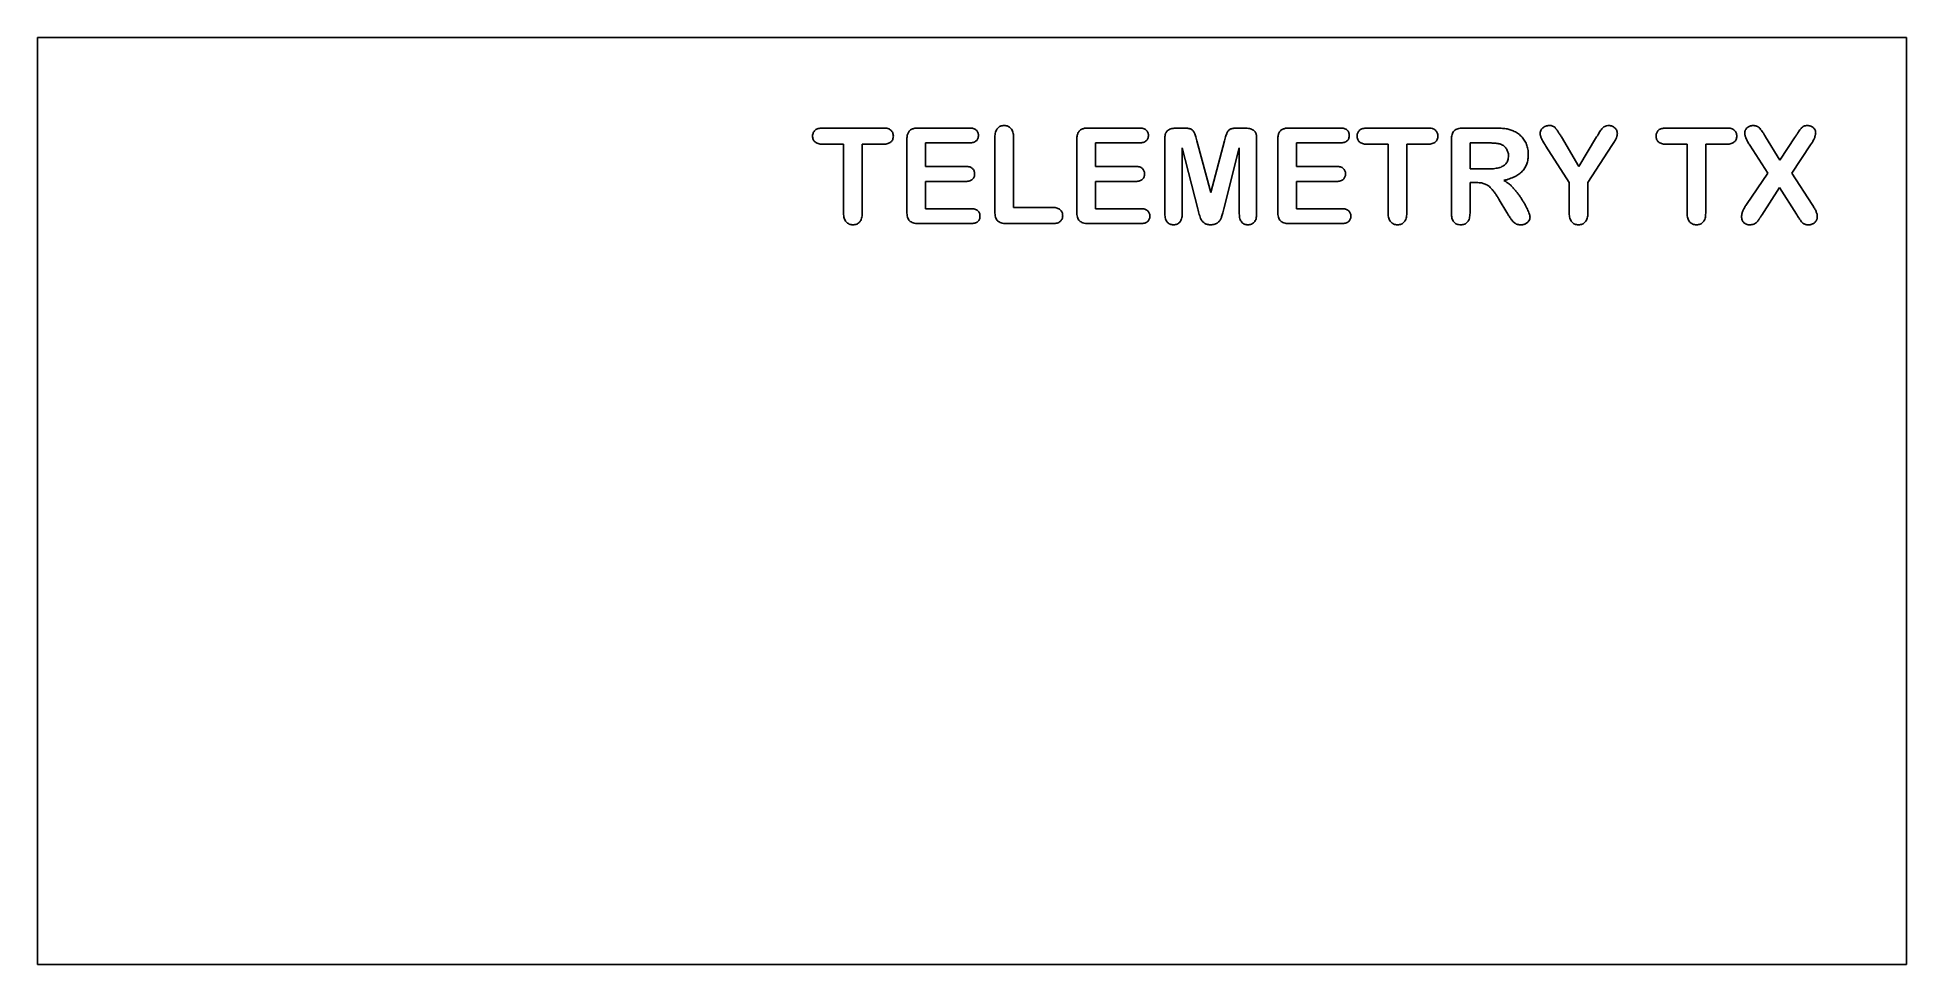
# Model space of a CAD drawing. Header units: millimetres. Extents: x -75 to 75, y -37 to 37.
import ezdxf

# ---------------------------------------------------------------- set-up
doc = ezdxf.new("R2010")
doc.units = ezdxf.units.MM

msp = doc.modelspace()

# ---------------------------------------------------------------- linework, layer by layer
at = {"color": 7, "linetype": 'Continuous', "lineweight": 25}
for p, q in [((-75.35, 37.35), (-75.35, -37.35)), ((75.35, 37.35), (-75.35, 37.35)), ((75.35, -37.35), (75.35, 37.35)), ((-12.06, 30.05), (-7.14, 30.05)), ((-10.35, 28.75), (-12.06, 28.75)), ((-10.35, 23.19), (-10.35, 28.75)), ((-8.85, 28.75), (-8.85, 23.19)), ((-7.14, 28.75), (-8.85, 28.75)), ((-5.25, 23.31), (-5.25, 29.09)), ((-4.33, 30.05), (-0.22, 30.05)), ((-3.75, 28.85), (-3.75, 26.95)), ((-0.22, 28.85), (-3.75, 28.85)), ((1.85, 23.31), (1.85, 29.3)), ((3.35, 29.3), (3.35, 23.65)), ((8.45, 23.31), (8.45, 29.09)), ((9.37, 30.05), (13.48, 30.05)), ((9.95, 28.85), (9.95, 26.95)), ((13.48, 28.85), (9.95, 28.85)), ((15.55, 23.13), (15.55, 29.2)), ((16.51, 30.05), (16.99, 30.05)), ((18.12, 29.03), (19.25, 24.85)), ((19.25, 24.85), (20.36, 29.03)), ((21.5, 30.05), (21.98, 30.05)), ((22.95, 29.2), (22.95, 23.13)), ((24.65, 23.31), (24.65, 29.09)), ((25.57, 30.05), (29.68, 30.05)), ((26.15, 28.85), (26.15, 26.95)), ((29.68, 28.85), (26.15, 28.85)), ((31.84, 30.05), (36.76, 30.05)), ((33.55, 28.75), (31.84, 28.75)), ((33.55, 23.19), (33.55, 28.75)), ((35.05, 28.75), (35.05, 23.19)), ((36.76, 28.75), (35.05, 28.75)), ((38.65, 23.2), (38.65, 29.1)), ((39.59, 30.05), (42.08, 30.05)), ((40.15, 28.85), (40.15, 26.75)), ((41.58, 28.85), (40.15, 28.85)), ((47.52, 29.33), (48.93, 26.95)), ((48.93, 26.95), (50.36, 29.33)), ((55.94, 30.05), (60.86, 30.05)), ((57.65, 28.75), (55.94, 28.75)), ((57.65, 23.19), (57.65, 28.75)), ((59.15, 28.75), (59.15, 23.19)), ((60.86, 28.75), (59.15, 28.75)), ((64.16, 26.41), (62.71, 28.66)), ((63.98, 29.34), (65.14, 27.45)), ((65.14, 27.45), (66.37, 29.34)), ((67.61, 28.69), (66.1, 26.41)), ((16.95, 28.45), (16.95, 23.13)), ((18.2, 23.54), (16.95, 28.45)), ((21.55, 28.45), (20.3, 23.54)), ((21.55, 23.13), (21.55, 28.45)), ((48.15, 25.66), (46.26, 28.59)), ((51.59, 28.63), (49.65, 25.66)), ((-3.75, 26.95), (-0.5, 26.95)), ((-3.75, 25.75), (-3.75, 23.55)), ((-0.5, 25.75), (-3.75, 25.75)), ((9.95, 26.95), (13.2, 26.95)), ((9.95, 25.75), (9.95, 23.55)), ((13.2, 25.75), (9.95, 25.75)), ((26.15, 26.95), (29.4, 26.95)), ((26.15, 25.75), (26.15, 23.55)), ((29.4, 25.75), (26.15, 25.75)), ((40.15, 26.75), (41.53, 26.75)), ((40.15, 25.65), (40.15, 23.19)), ((40.69, 25.65), (40.15, 25.65)), ((48.15, 23.2), (48.15, 25.66)), ((49.65, 25.66), (49.65, 23.2)), ((62.43, 23.88), (64.16, 26.41)), ((66.1, 26.41), (67.73, 23.88)), ((43.13, 23.24), (42.5, 24.27)), ((65.11, 25.25), (63.67, 23.04)), ((66.47, 23.11), (65.11, 25.25)), ((-3.75, 23.55), (-0.1, 23.55)), ((3.35, 23.65), (6.52, 23.65)), ((9.95, 23.55), (13.6, 23.55)), ((26.15, 23.55), (29.8, 23.55)), ((-0.1, 22.35), (-4.33, 22.35)), ((6.52, 22.35), (2.77, 22.35)), ((13.6, 22.35), (9.37, 22.35)), ((29.8, 22.35), (25.57, 22.35)), ((-75.35, -37.35), (75.35, -37.35))]:
    msp.add_line(p, q, dxfattribs=at)
for points, knots in [([(1.85, 29.3), (1.85, 29.37), (1.86, 29.51), (1.89, 29.71), (1.96, 29.88), (2.05, 30.01), (2.16, 30.12), (2.29, 30.2), (2.44, 30.24), (2.54, 30.25), (2.59, 30.25)], [0, 0, 0, 0, 0.164028, 0.308898, 0.436927, 0.555089, 0.666891, 0.774722, 0.883763, 1, 1, 1, 1]), ([(2.59, 30.25), (2.65, 30.25), (2.75, 30.24), (2.9, 30.2), (3.03, 30.12), (3.15, 30.02), (3.24, 29.88), (3.31, 29.71), (3.34, 29.51), (3.35, 29.37), (3.35, 29.3)], [0, 0, 0, 0, 0.117206, 0.227639, 0.335766, 0.446489, 0.563783, 0.691981, 0.835377, 1, 1, 1, 1]), ([(45.81, 29.59), (45.81, 29.63), (45.81, 29.72), (45.86, 29.84), (45.92, 29.96), (46.01, 30.06), (46.12, 30.14), (46.25, 30.21), (46.39, 30.24), (46.48, 30.25), (46.53, 30.25)], [0, 0, 0, 0, 0.119791, 0.236093, 0.355841, 0.480991, 0.610013, 0.736581, 0.864471, 1, 1, 1, 1]), ([(46.53, 30.25), (46.58, 30.25), (46.68, 30.25), (46.81, 30.21), (46.93, 30.15), (47.01, 30.08), (47.06, 30.01), (47.11, 29.95), (47.17, 29.87), (47.23, 29.79), (47.29, 29.69), (47.36, 29.58), (47.44, 29.46), (47.49, 29.37), (47.52, 29.33)], [0, 0, 0, 0, 0.105458, 0.200594, 0.289285, 0.37545, 0.422866, 0.479849, 0.544934, 0.618805, 0.700243, 0.791416, 0.890828, 1, 1, 1, 1]), ([(50.36, 29.33), (50.4, 29.4), (50.47, 29.52), (50.57, 29.69), (50.67, 29.84), (50.77, 29.98), (50.88, 30.1), (51.01, 30.19), (51.17, 30.24), (51.28, 30.25), (51.34, 30.25)], [0, 0, 0, 0, 0.166787, 0.303009, 0.424767, 0.544904, 0.660036, 0.766221, 0.876191, 1, 1, 1, 1]), ([(51.34, 30.25), (51.39, 30.25), (51.48, 30.24), (51.61, 30.21), (51.73, 30.14), (51.83, 30.06), (51.92, 29.96), (51.98, 29.85), (52.02, 29.73), (52.03, 29.65), (52.03, 29.61)], [0, 0, 0, 0, 0.136825, 0.264383, 0.390998, 0.519886, 0.64726, 0.765973, 0.881069, 1, 1, 1, 1]), ([(62.3, 29.67), (62.3, 29.71), (62.3, 29.78), (62.34, 29.89), (62.41, 29.99), (62.49, 30.08), (62.6, 30.15), (62.71, 30.21), (62.84, 30.24), (62.93, 30.25), (62.97, 30.25)], [0, 0, 0, 0, 0.110464, 0.222146, 0.338628, 0.465741, 0.598688, 0.728128, 0.861199, 1, 1, 1, 1]), ([(62.97, 30.25), (63.03, 30.25), (63.12, 30.24), (63.26, 30.21), (63.38, 30.15), (63.49, 30.05), (63.59, 29.93), (63.71, 29.77), (63.84, 29.57), (63.93, 29.42), (63.98, 29.34)], [0, 0, 0, 0, 0.107079, 0.205079, 0.297139, 0.388331, 0.495703, 0.632937, 0.800873, 1, 1, 1, 1]), ([(66.37, 29.34), (66.42, 29.41), (66.51, 29.55), (66.63, 29.74), (66.73, 29.9), (66.83, 30.02), (66.94, 30.13), (67.06, 30.2), (67.2, 30.24), (67.3, 30.25), (67.35, 30.25)], [0, 0, 0, 0, 0.187078, 0.343105, 0.477243, 0.591579, 0.694403, 0.790854, 0.890838, 1, 1, 1, 1]), ([(67.35, 30.25), (67.4, 30.25), (67.49, 30.24), (67.62, 30.21), (67.73, 30.15), (67.83, 30.07), (67.92, 29.98), (67.98, 29.88), (68.01, 29.77), (68.02, 29.69), (68.02, 29.65)], [0, 0, 0, 0, 0.141513, 0.272688, 0.39888, 0.526196, 0.650524, 0.766411, 0.881917, 1, 1, 1, 1]), ([(-12.85, 29.4), (-12.85, 29.45), (-12.84, 29.54), (-12.8, 29.67), (-12.74, 29.78), (-12.65, 29.88), (-12.53, 29.96), (-12.39, 30.01), (-12.23, 30.04), (-12.12, 30.05), (-12.06, 30.05)], [0, 0, 0, 0, 0.124241, 0.239574, 0.349211, 0.461531, 0.578702, 0.704865, 0.843654, 1, 1, 1, 1]), ([(-12.06, 28.75), (-12.12, 28.75), (-12.24, 28.75), (-12.4, 28.79), (-12.54, 28.84), (-12.66, 28.92), (-12.74, 29.02), (-12.81, 29.13), (-12.84, 29.26), (-12.85, 29.35), (-12.85, 29.4)], [0, 0, 0, 0, 0.1622719, 0.3044553, 0.4310507, 0.5482807, 0.6601655, 0.7683402, 0.8807127, 1, 1, 1, 1]), ([(-7.14, 30.05), (-7.08, 30.05), (-6.96, 30.05), (-6.79, 30.01), (-6.65, 29.96), (-6.54, 29.87), (-6.45, 29.78), (-6.39, 29.66), (-6.35, 29.53), (-6.34, 29.44), (-6.34, 29.4)], [0, 0, 0, 0, 0.163062, 0.306214, 0.433086, 0.549735, 0.661218, 0.769311, 0.880761, 1, 1, 1, 1]), ([(-6.34, 29.4), (-6.34, 29.35), (-6.35, 29.26), (-6.39, 29.13), (-6.45, 29.02), (-6.54, 28.92), (-6.65, 28.84), (-6.8, 28.79), (-6.96, 28.75), (-7.08, 28.75), (-7.14, 28.75)], [0, 0, 0, 0, 0.118465, 0.23044, 0.338527, 0.450534, 0.568055, 0.695021, 0.838847, 1, 1, 1, 1]), ([(-5.25, 29.09), (-5.25, 29.15), (-5.25, 29.25), (-5.23, 29.39), (-5.2, 29.53), (-5.16, 29.64), (-5.1, 29.74), (-5.03, 29.83), (-4.95, 29.9), (-4.85, 29.96), (-4.74, 30), (-4.62, 30.03), (-4.48, 30.05), (-4.38, 30.05), (-4.33, 30.05)], [0, 0, 0, 0, 0.104758, 0.198924, 0.285459, 0.364561, 0.438696, 0.509487, 0.580148, 0.652133, 0.728383, 0.811204, 0.901335, 1, 1, 1, 1]), ([(-0.22, 30.05), (-0.16, 30.05), (-0.05, 30.04), (0.1, 30.02), (0.23, 29.96), (0.34, 29.89), (0.42, 29.8), (0.48, 29.7), (0.51, 29.58), (0.52, 29.5), (0.52, 29.45)], [0, 0, 0, 0, 0.163044, 0.306655, 0.434289, 0.551174, 0.662301, 0.769708, 0.881875, 1, 1, 1, 1]), ([(0.52, 29.45), (0.52, 29.41), (0.51, 29.33), (0.48, 29.21), (0.42, 29.1), (0.34, 29.01), (0.23, 28.94), (0.1, 28.88), (-0.05, 28.86), (-0.16, 28.85), (-0.22, 28.85)], [0, 0, 0, 0, 0.120267, 0.233121, 0.34237, 0.452806, 0.568964, 0.695252, 0.83797, 1, 1, 1, 1]), ([(8.45, 29.09), (8.45, 29.15), (8.45, 29.25), (8.47, 29.39), (8.5, 29.53), (8.54, 29.64), (8.6, 29.74), (8.67, 29.83), (8.75, 29.9), (8.85, 29.96), (8.96, 30), (9.08, 30.03), (9.22, 30.05), (9.32, 30.05), (9.37, 30.05)], [0, 0, 0, 0, 0.104758, 0.198924, 0.285459, 0.364561, 0.438696, 0.509487, 0.580148, 0.652133, 0.728383, 0.811204, 0.901335, 1, 1, 1, 1]), ([(13.48, 30.05), (13.54, 30.05), (13.65, 30.04), (13.8, 30.02), (13.93, 29.96), (14.04, 29.89), (14.12, 29.8), (14.18, 29.7), (14.21, 29.58), (14.22, 29.5), (14.22, 29.45)], [0, 0, 0, 0, 0.163044, 0.306655, 0.434289, 0.551174, 0.662301, 0.769708, 0.881875, 1, 1, 1, 1]), ([(14.22, 29.45), (14.22, 29.41), (14.21, 29.33), (14.18, 29.21), (14.12, 29.1), (14.04, 29.01), (13.93, 28.94), (13.8, 28.88), (13.65, 28.86), (13.54, 28.85), (13.48, 28.85)], [0, 0, 0, 0, 0.120267, 0.233121, 0.34237, 0.452806, 0.568964, 0.695252, 0.83797, 1, 1, 1, 1]), ([(15.55, 29.2), (15.55, 29.24), (15.55, 29.31), (15.56, 29.43), (15.58, 29.53), (15.61, 29.62), (15.65, 29.7), (15.69, 29.77), (15.75, 29.83), (15.83, 29.89), (15.95, 29.96), (16.12, 30.01), (16.31, 30.04), (16.44, 30.05), (16.51, 30.05)], [0, 0, 0, 0, 0.080805, 0.155619, 0.224102, 0.288102, 0.345815, 0.401392, 0.454862, 0.507104, 0.615483, 0.731545, 0.859292, 1, 1, 1, 1]), ([(16.99, 30.05), (17.06, 30.05), (17.18, 30.05), (17.36, 30.04), (17.5, 30.01), (17.62, 29.98), (17.71, 29.93), (17.79, 29.87), (17.86, 29.78), (17.91, 29.69), (17.96, 29.56), (18.01, 29.41), (18.07, 29.23), (18.1, 29.1), (18.12, 29.03)], [0, 0, 0, 0, 0.1156697, 0.2146056, 0.2965486, 0.3640367, 0.4225725, 0.4806742, 0.5392099, 0.6010305, 0.6737789, 0.7647779, 0.8736554, 1, 1, 1, 1]), ([(20.36, 29.03), (20.38, 29.1), (20.42, 29.23), (20.47, 29.41), (20.53, 29.56), (20.57, 29.69), (20.63, 29.78), (20.7, 29.87), (20.78, 29.93), (20.87, 29.98), (20.99, 30.01), (21.13, 30.04), (21.31, 30.05), (21.43, 30.05), (21.5, 30.05)], [0, 0, 0, 0, 0.125957, 0.2345, 0.325219, 0.397744, 0.45982, 0.518176, 0.576099, 0.634455, 0.702591, 0.785163, 0.884686, 1, 1, 1, 1]), ([(21.98, 30.05), (22.05, 30.05), (22.19, 30.04), (22.38, 30.01), (22.54, 29.96), (22.67, 29.89), (22.75, 29.83), (22.81, 29.77), (22.85, 29.7), (22.89, 29.62), (22.91, 29.53), (22.94, 29.43), (22.95, 29.31), (22.95, 29.24), (22.95, 29.2)], [0, 0, 0, 0, 0.141313, 0.269691, 0.385391, 0.493433, 0.545512, 0.599517, 0.654921, 0.712898, 0.776382, 0.844866, 0.919447, 1, 1, 1, 1]), ([(24.65, 29.09), (24.65, 29.15), (24.65, 29.25), (24.67, 29.39), (24.7, 29.53), (24.74, 29.64), (24.8, 29.74), (24.87, 29.83), (24.95, 29.9), (25.05, 29.96), (25.16, 30), (25.28, 30.03), (25.42, 30.05), (25.52, 30.05), (25.57, 30.05)], [0, 0, 0, 0, 0.1047581, 0.198924, 0.285459, 0.3645611, 0.4386955, 0.5094874, 0.5801479, 0.6521334, 0.7283833, 0.8112042, 0.9013348, 1, 1, 1, 1]), ([(29.68, 30.05), (29.74, 30.05), (29.85, 30.04), (30, 30.02), (30.13, 29.96), (30.24, 29.89), (30.32, 29.8), (30.38, 29.7), (30.41, 29.58), (30.42, 29.5), (30.42, 29.45)], [0, 0, 0, 0, 0.1630441, 0.3066552, 0.4342887, 0.551174, 0.6623007, 0.7697085, 0.8818751, 1, 1, 1, 1]), ([(30.42, 29.45), (30.42, 29.41), (30.41, 29.33), (30.38, 29.21), (30.32, 29.1), (30.24, 29.01), (30.13, 28.94), (30, 28.88), (29.85, 28.86), (29.74, 28.85), (29.68, 28.85)], [0, 0, 0, 0, 0.120267, 0.233121, 0.34237, 0.452806, 0.568964, 0.695252, 0.83797, 1, 1, 1, 1]), ([(31.05, 29.4), (31.05, 29.45), (31.06, 29.54), (31.1, 29.67), (31.16, 29.78), (31.25, 29.88), (31.37, 29.96), (31.51, 30.01), (31.67, 30.04), (31.78, 30.05), (31.84, 30.05)], [0, 0, 0, 0, 0.124241, 0.239574, 0.349211, 0.461531, 0.578702, 0.704865, 0.843654, 1, 1, 1, 1]), ([(31.84, 28.75), (31.78, 28.75), (31.66, 28.75), (31.5, 28.79), (31.36, 28.84), (31.24, 28.92), (31.16, 29.02), (31.09, 29.13), (31.06, 29.26), (31.05, 29.35), (31.05, 29.4)], [0, 0, 0, 0, 0.162272, 0.304455, 0.431051, 0.548281, 0.660166, 0.76834, 0.880713, 1, 1, 1, 1]), ([(36.76, 30.05), (36.82, 30.05), (36.94, 30.05), (37.11, 30.01), (37.25, 29.96), (37.36, 29.87), (37.45, 29.78), (37.51, 29.66), (37.55, 29.53), (37.56, 29.44), (37.56, 29.4)], [0, 0, 0, 0, 0.163062, 0.306214, 0.433086, 0.549735, 0.661218, 0.769311, 0.880761, 1, 1, 1, 1]), ([(37.56, 29.4), (37.56, 29.35), (37.55, 29.26), (37.51, 29.13), (37.45, 29.02), (37.36, 28.92), (37.25, 28.84), (37.1, 28.79), (36.94, 28.75), (36.82, 28.75), (36.76, 28.75)], [0, 0, 0, 0, 0.118465, 0.23044, 0.338527, 0.450534, 0.568055, 0.695021, 0.838847, 1, 1, 1, 1]), ([(38.65, 29.1), (38.65, 29.18), (38.66, 29.32), (38.7, 29.52), (38.77, 29.69), (38.87, 29.83), (39, 29.93), (39.17, 30), (39.37, 30.04), (39.51, 30.05), (39.59, 30.05)], [0, 0, 0, 0, 0.150567, 0.28252, 0.397354, 0.501854, 0.606159, 0.72046, 0.850439, 1, 1, 1, 1]), ([(42.64, 28.74), (42.62, 28.75), (42.56, 28.77), (42.47, 28.79), (42.36, 28.81), (42.23, 28.82), (42.09, 28.84), (41.93, 28.84), (41.76, 28.85), (41.64, 28.85), (41.58, 28.85)], [0, 0, 0, 0, 0.075159, 0.163378, 0.266297, 0.383318, 0.514253, 0.660795, 0.8232, 1, 1, 1, 1]), ([(42.08, 30.05), (42.17, 30.05), (42.33, 30.05), (42.56, 30.04), (42.77, 30.02), (42.96, 30), (43.14, 29.98), (43.31, 29.94), (43.48, 29.89), (43.58, 29.84), (43.63, 29.82)], [0, 0, 0, 0, 0.157891, 0.303939, 0.439345, 0.562157, 0.677737, 0.788039, 0.895434, 1, 1, 1, 1]), ([(43.25, 27.81), (43.25, 27.86), (43.25, 27.97), (43.21, 28.11), (43.16, 28.25), (43.09, 28.37), (43, 28.49), (42.9, 28.59), (42.78, 28.67), (42.69, 28.71), (42.64, 28.74)], [0, 0, 0, 0, 0.13182, 0.25825, 0.380206, 0.503359, 0.625641, 0.747872, 0.871018, 1, 1, 1, 1]), ([(43.63, 29.82), (43.69, 29.79), (43.81, 29.74), (43.98, 29.64), (44.13, 29.52), (44.28, 29.39), (44.41, 29.24), (44.53, 29.08), (44.63, 28.91), (44.71, 28.73), (44.77, 28.54), (44.82, 28.34), (44.84, 28.14), (44.85, 28), (44.85, 27.93)], [0, 0, 0, 0, 0.082592, 0.164226, 0.246594, 0.329087, 0.412065, 0.49419, 0.576621, 0.659854, 0.744124, 0.828291, 0.913484, 1, 1, 1, 1]), ([(46.26, 28.59), (46.22, 28.65), (46.15, 28.77), (46.05, 28.93), (45.98, 29.07), (45.91, 29.2), (45.87, 29.31), (45.83, 29.41), (45.81, 29.5), (45.81, 29.56), (45.81, 29.59)], [0, 0, 0, 0, 0.197338, 0.368654, 0.515765, 0.638285, 0.74344, 0.837644, 0.922524, 1, 1, 1, 1]), ([(52.03, 29.61), (52.03, 29.58), (52.02, 29.51), (52, 29.4), (51.97, 29.3), (51.93, 29.19), (51.87, 29.08), (51.79, 28.95), (51.69, 28.79), (51.62, 28.69), (51.59, 28.63)], [0, 0, 0, 0, 0.094624, 0.189215, 0.287907, 0.390505, 0.507012, 0.647417, 0.81186, 1, 1, 1, 1]), ([(55.15, 29.4), (55.15, 29.45), (55.16, 29.54), (55.2, 29.67), (55.26, 29.78), (55.35, 29.88), (55.47, 29.96), (55.61, 30.01), (55.77, 30.04), (55.88, 30.05), (55.94, 30.05)], [0, 0, 0, 0, 0.124241, 0.239574, 0.349211, 0.461531, 0.578702, 0.704865, 0.843654, 1, 1, 1, 1]), ([(55.94, 28.75), (55.88, 28.75), (55.76, 28.75), (55.6, 28.79), (55.46, 28.84), (55.34, 28.92), (55.26, 29.02), (55.19, 29.13), (55.16, 29.26), (55.15, 29.35), (55.15, 29.4)], [0, 0, 0, 0, 0.162272, 0.304455, 0.431051, 0.548281, 0.660166, 0.76834, 0.880713, 1, 1, 1, 1]), ([(60.86, 30.05), (60.92, 30.05), (61.04, 30.05), (61.21, 30.01), (61.35, 29.96), (61.46, 29.87), (61.55, 29.78), (61.61, 29.66), (61.65, 29.53), (61.66, 29.44), (61.66, 29.4)], [0, 0, 0, 0, 0.163062, 0.306214, 0.433086, 0.549735, 0.661218, 0.769311, 0.880761, 1, 1, 1, 1]), ([(61.66, 29.4), (61.66, 29.35), (61.65, 29.26), (61.61, 29.13), (61.55, 29.02), (61.46, 28.92), (61.35, 28.84), (61.2, 28.79), (61.04, 28.75), (60.92, 28.75), (60.86, 28.75)], [0, 0, 0, 0, 0.118465, 0.23044, 0.338527, 0.450534, 0.568055, 0.695021, 0.838847, 1, 1, 1, 1]), ([(62.71, 28.66), (62.67, 28.71), (62.61, 28.81), (62.53, 28.96), (62.46, 29.09), (62.4, 29.22), (62.35, 29.34), (62.32, 29.45), (62.3, 29.56), (62.3, 29.64), (62.3, 29.67)], [0, 0, 0, 0, 0.166459, 0.319396, 0.456327, 0.579396, 0.692337, 0.7995, 0.901085, 1, 1, 1, 1]), ([(68.02, 29.65), (68.02, 29.62), (68.01, 29.56), (67.99, 29.46), (67.96, 29.35), (67.92, 29.23), (67.86, 29.11), (67.79, 28.97), (67.71, 28.83), (67.65, 28.74), (67.61, 28.69)], [0, 0, 0, 0, 0.087422, 0.185139, 0.291343, 0.408841, 0.538531, 0.680714, 0.833098, 1, 1, 1, 1]), ([(41.53, 26.75), (41.62, 26.75), (41.79, 26.75), (42.04, 26.77), (42.26, 26.8), (42.46, 26.84), (42.65, 26.9), (42.8, 26.97), (42.94, 27.06), (43.05, 27.17), (43.14, 27.3), (43.21, 27.45), (43.24, 27.63), (43.25, 27.75), (43.25, 27.81)], [0, 0, 0, 0, 0.116004, 0.22342, 0.320583, 0.409966, 0.491045, 0.566273, 0.636247, 0.703392, 0.770177, 0.84071, 0.916405, 1, 1, 1, 1]), ([(44.85, 27.93), (44.85, 27.86), (44.85, 27.73), (44.82, 27.53), (44.78, 27.34), (44.73, 27.16), (44.66, 26.99), (44.58, 26.84), (44.48, 26.69), (44.36, 26.56), (44.23, 26.43), (44.08, 26.32), (43.92, 26.21), (43.74, 26.12), (43.55, 26.03), (43.33, 25.96), (43.11, 25.88), (42.95, 25.85), (42.87, 25.83)], [0, 0, 0, 0, 0.065946, 0.128839, 0.189023, 0.247528, 0.304161, 0.360053, 0.41489, 0.470686, 0.527397, 0.585541, 0.64665, 0.710237, 0.776949, 0.847579, 0.92163, 1, 1, 1, 1]), ([(-0.5, 26.95), (-0.45, 26.95), (-0.34, 26.94), (-0.19, 26.92), (-0.07, 26.86), (0.04, 26.79), (0.11, 26.7), (0.17, 26.6), (0.21, 26.48), (0.21, 26.4), (0.21, 26.35)], [0, 0, 0, 0, 0.160662, 0.301571, 0.427298, 0.5443, 0.654763, 0.765066, 0.877829, 1, 1, 1, 1]), ([(0.21, 26.35), (0.21, 26.31), (0.21, 26.23), (0.17, 26.11), (0.12, 26.01), (0.04, 25.91), (-0.06, 25.84), (-0.19, 25.79), (-0.34, 25.76), (-0.44, 25.75), (-0.5, 25.75)], [0, 0, 0, 0, 0.1214, 0.233451, 0.343652, 0.455654, 0.571599, 0.697115, 0.83888, 1, 1, 1, 1]), ([(13.2, 26.95), (13.25, 26.95), (13.36, 26.94), (13.51, 26.92), (13.63, 26.86), (13.74, 26.79), (13.81, 26.7), (13.87, 26.6), (13.91, 26.48), (13.91, 26.4), (13.91, 26.35)], [0, 0, 0, 0, 0.160662, 0.301571, 0.427298, 0.5443, 0.654763, 0.765066, 0.877829, 1, 1, 1, 1]), ([(13.91, 26.35), (13.91, 26.31), (13.91, 26.23), (13.87, 26.11), (13.82, 26.01), (13.74, 25.91), (13.64, 25.84), (13.51, 25.79), (13.36, 25.76), (13.26, 25.75), (13.2, 25.75)], [0, 0, 0, 0, 0.1214, 0.233451, 0.343652, 0.455654, 0.571599, 0.697115, 0.83888, 1, 1, 1, 1]), ([(29.4, 26.95), (29.45, 26.95), (29.56, 26.94), (29.71, 26.92), (29.83, 26.86), (29.94, 26.79), (30.01, 26.7), (30.07, 26.6), (30.11, 26.48), (30.11, 26.4), (30.11, 26.35)], [0, 0, 0, 0, 0.160662, 0.301571, 0.427298, 0.5443, 0.654763, 0.765066, 0.877829, 1, 1, 1, 1]), ([(30.11, 26.35), (30.11, 26.31), (30.11, 26.23), (30.07, 26.11), (30.02, 26.01), (29.94, 25.91), (29.84, 25.84), (29.71, 25.79), (29.56, 25.76), (29.46, 25.75), (29.4, 25.75)], [0, 0, 0, 0, 0.1214, 0.233451, 0.343652, 0.455654, 0.571599, 0.697115, 0.83888, 1, 1, 1, 1]), ([(42.5, 24.27), (42.45, 24.36), (42.35, 24.53), (42.19, 24.76), (42.05, 24.96), (41.91, 25.13), (41.78, 25.27), (41.65, 25.38), (41.51, 25.47), (41.37, 25.54), (41.22, 25.59), (41.06, 25.63), (40.88, 25.65), (40.76, 25.65), (40.69, 25.65)], [0, 0, 0, 0, 0.1291033, 0.2441425, 0.3456811, 0.4341386, 0.5126131, 0.5848883, 0.6514418, 0.7134646, 0.7760883, 0.8440279, 0.9186819, 1, 1, 1, 1]), ([(42.87, 25.83), (42.94, 25.79), (43.08, 25.71), (43.29, 25.56), (43.48, 25.39), (43.67, 25.18), (43.86, 24.97), (44.03, 24.75), (44.2, 24.51), (44.35, 24.28), (44.49, 24.05), (44.62, 23.82), (44.73, 23.61), (44.82, 23.41), (44.89, 23.24), (44.94, 23.09), (44.98, 22.97), (44.98, 22.9), (44.99, 22.87)], [0, 0, 0, 0, 0.0646962, 0.1319188, 0.2029703, 0.2777605, 0.3545395, 0.4310151, 0.507401, 0.5835155, 0.6571324, 0.7258868, 0.789877, 0.8490169, 0.9011455, 0.9433441, 0.9763195, 1, 1, 1, 1]), ([(-9.6, 22.25), (-9.65, 22.25), (-9.75, 22.26), (-9.9, 22.31), (-10.03, 22.38), (-10.15, 22.48), (-10.24, 22.62), (-10.3, 22.79), (-10.35, 22.98), (-10.35, 23.12), (-10.35, 23.19)], [0, 0, 0, 0, 0.117074, 0.227363, 0.33586, 0.447534, 0.565835, 0.693649, 0.837388, 1, 1, 1, 1]), ([(-8.85, 23.19), (-8.85, 23.12), (-8.86, 22.98), (-8.89, 22.78), (-8.96, 22.61), (-9.05, 22.48), (-9.16, 22.38), (-9.29, 22.3), (-9.44, 22.26), (-9.54, 22.25), (-9.6, 22.25)], [0, 0, 0, 0, 0.165596, 0.309713, 0.439562, 0.556769, 0.667295, 0.774251, 0.883572, 1, 1, 1, 1]), ([(-4.33, 22.35), (-4.41, 22.35), (-4.55, 22.36), (-4.75, 22.4), (-4.91, 22.47), (-5.04, 22.57), (-5.14, 22.71), (-5.21, 22.88), (-5.24, 23.08), (-5.25, 23.23), (-5.25, 23.31)], [0, 0, 0, 0, 0.148682, 0.2766809, 0.3899992, 0.4935016, 0.5984267, 0.714697, 0.8472597, 1, 1, 1, 1]), ([(-0.1, 23.55), (-0.04, 23.55), (0.07, 23.54), (0.22, 23.52), (0.35, 23.46), (0.46, 23.39), (0.54, 23.3), (0.6, 23.19), (0.64, 23.07), (0.64, 22.99), (0.64, 22.95)], [0, 0, 0, 0, 0.160177, 0.301115, 0.428958, 0.546002, 0.658095, 0.767064, 0.880041, 1, 1, 1, 1]), ([(0.64, 22.95), (0.64, 22.9), (0.64, 22.82), (0.6, 22.71), (0.54, 22.6), (0.46, 22.51), (0.35, 22.44), (0.22, 22.39), (0.07, 22.36), (-0.04, 22.35), (-0.1, 22.35)], [0, 0, 0, 0, 0.118093, 0.227881, 0.33652, 0.449574, 0.567623, 0.696013, 0.838449, 1, 1, 1, 1]), ([(2.77, 22.35), (2.69, 22.35), (2.55, 22.36), (2.35, 22.4), (2.19, 22.47), (2.06, 22.57), (1.96, 22.71), (1.89, 22.88), (1.86, 23.09), (1.85, 23.24), (1.85, 23.31)], [0, 0, 0, 0, 0.148118, 0.275852, 0.38874, 0.49248, 0.597007, 0.713775, 0.846828, 1, 1, 1, 1]), ([(6.52, 23.65), (6.58, 23.65), (6.7, 23.65), (6.86, 23.61), (7, 23.55), (7.11, 23.47), (7.2, 23.37), (7.27, 23.25), (7.3, 23.13), (7.31, 23.04), (7.31, 23)], [0, 0, 0, 0, 0.155034, 0.29564, 0.422721, 0.544076, 0.659398, 0.770688, 0.882761, 1, 1, 1, 1]), ([(7.31, 23), (7.31, 22.95), (7.3, 22.86), (7.27, 22.73), (7.2, 22.62), (7.11, 22.52), (7, 22.44), (6.86, 22.39), (6.7, 22.35), (6.59, 22.35), (6.52, 22.35)], [0, 0, 0, 0, 0.120223, 0.232558, 0.344108, 0.456772, 0.574921, 0.701249, 0.841888, 1, 1, 1, 1]), ([(9.37, 22.35), (9.29, 22.35), (9.15, 22.36), (8.95, 22.4), (8.79, 22.47), (8.66, 22.57), (8.56, 22.71), (8.49, 22.88), (8.46, 23.08), (8.45, 23.23), (8.45, 23.31)], [0, 0, 0, 0, 0.148682, 0.2766809, 0.3899992, 0.4935016, 0.5984267, 0.714697, 0.8472597, 1, 1, 1, 1]), ([(13.6, 23.55), (13.66, 23.55), (13.77, 23.54), (13.92, 23.52), (14.05, 23.46), (14.16, 23.39), (14.24, 23.3), (14.3, 23.19), (14.34, 23.07), (14.34, 22.99), (14.34, 22.95)], [0, 0, 0, 0, 0.160177, 0.301115, 0.428958, 0.546002, 0.658095, 0.767064, 0.880041, 1, 1, 1, 1]), ([(14.34, 22.95), (14.34, 22.9), (14.34, 22.82), (14.3, 22.71), (14.24, 22.6), (14.16, 22.51), (14.05, 22.44), (13.92, 22.39), (13.77, 22.36), (13.66, 22.35), (13.6, 22.35)], [0, 0, 0, 0, 0.118093, 0.227881, 0.33652, 0.449574, 0.567623, 0.696013, 0.838449, 1, 1, 1, 1]), ([(16.25, 22.25), (16.2, 22.25), (16.1, 22.26), (15.97, 22.3), (15.84, 22.37), (15.74, 22.47), (15.65, 22.59), (15.59, 22.75), (15.56, 22.93), (15.55, 23.06), (15.55, 23.13)], [0, 0, 0, 0, 0.116425, 0.226017, 0.333678, 0.445392, 0.563374, 0.69113, 0.835724, 1, 1, 1, 1]), ([(16.95, 23.13), (16.95, 23.06), (16.94, 22.93), (16.91, 22.75), (16.85, 22.6), (16.76, 22.47), (16.66, 22.37), (16.54, 22.3), (16.4, 22.26), (16.3, 22.25), (16.25, 22.25)], [0, 0, 0, 0, 0.162953, 0.305184, 0.433733, 0.550765, 0.662407, 0.769808, 0.880859, 1, 1, 1, 1]), ([(19.25, 22.25), (19.21, 22.25), (19.12, 22.25), (19, 22.28), (18.88, 22.31), (18.78, 22.36), (18.69, 22.43), (18.61, 22.5), (18.54, 22.58), (18.46, 22.7), (18.39, 22.87), (18.32, 23.08), (18.26, 23.31), (18.22, 23.46), (18.2, 23.54)], [0, 0, 0, 0, 0.0724111, 0.1398043, 0.2032735, 0.2652671, 0.3256713, 0.3834501, 0.4412915, 0.4983715, 0.6155204, 0.7384208, 0.8669363, 1, 1, 1, 1]), ([(20.3, 23.54), (20.29, 23.47), (20.25, 23.33), (20.2, 23.14), (20.15, 22.98), (20.11, 22.84), (20.06, 22.73), (20, 22.62), (19.92, 22.53), (19.82, 22.43), (19.71, 22.35), (19.57, 22.29), (19.42, 22.26), (19.31, 22.25), (19.25, 22.25)], [0, 0, 0, 0, 0.125091, 0.232348, 0.322388, 0.395239, 0.459735, 0.525818, 0.594462, 0.66752, 0.742242, 0.820751, 0.90581, 1, 1, 1, 1]), ([(22.24, 22.25), (22.19, 22.25), (22.1, 22.26), (21.96, 22.3), (21.84, 22.37), (21.74, 22.47), (21.65, 22.6), (21.59, 22.75), (21.56, 22.93), (21.55, 23.06), (21.55, 23.13)], [0, 0, 0, 0, 0.115307, 0.223823, 0.331133, 0.443787, 0.561881, 0.692047, 0.835569, 1, 1, 1, 1]), ([(22.95, 23.13), (22.95, 23.06), (22.94, 22.93), (22.91, 22.75), (22.85, 22.59), (22.76, 22.47), (22.66, 22.37), (22.53, 22.3), (22.39, 22.26), (22.29, 22.25), (22.24, 22.25)], [0, 0, 0, 0, 0.16169, 0.303884, 0.43126, 0.548261, 0.659046, 0.767479, 0.879673, 1, 1, 1, 1]), ([(25.57, 22.35), (25.49, 22.35), (25.35, 22.36), (25.15, 22.4), (24.99, 22.47), (24.86, 22.57), (24.76, 22.71), (24.69, 22.88), (24.66, 23.08), (24.65, 23.23), (24.65, 23.31)], [0, 0, 0, 0, 0.148682, 0.2766809, 0.3899992, 0.4935016, 0.5984267, 0.714697, 0.8472597, 1, 1, 1, 1]), ([(29.8, 23.55), (29.86, 23.55), (29.97, 23.54), (30.12, 23.52), (30.25, 23.46), (30.36, 23.39), (30.44, 23.3), (30.5, 23.19), (30.54, 23.07), (30.54, 22.99), (30.54, 22.95)], [0, 0, 0, 0, 0.160177, 0.301115, 0.428958, 0.546002, 0.658095, 0.767064, 0.880041, 1, 1, 1, 1]), ([(30.54, 22.95), (30.54, 22.9), (30.54, 22.82), (30.5, 22.71), (30.44, 22.6), (30.36, 22.51), (30.25, 22.44), (30.12, 22.39), (29.97, 22.36), (29.86, 22.35), (29.8, 22.35)], [0, 0, 0, 0, 0.118093, 0.227881, 0.33652, 0.449574, 0.567623, 0.696013, 0.838449, 1, 1, 1, 1]), ([(34.3, 22.25), (34.25, 22.25), (34.15, 22.26), (34, 22.31), (33.87, 22.38), (33.75, 22.48), (33.66, 22.62), (33.6, 22.79), (33.55, 22.98), (33.55, 23.12), (33.55, 23.19)], [0, 0, 0, 0, 0.117074, 0.227363, 0.33586, 0.447534, 0.565835, 0.693649, 0.837388, 1, 1, 1, 1]), ([(35.05, 23.19), (35.05, 23.12), (35.04, 22.98), (35.01, 22.78), (34.94, 22.61), (34.85, 22.48), (34.74, 22.38), (34.61, 22.3), (34.46, 22.26), (34.36, 22.25), (34.3, 22.25)], [0, 0, 0, 0, 0.165596, 0.309713, 0.439562, 0.556769, 0.667295, 0.774251, 0.883572, 1, 1, 1, 1]), ([(39.4, 22.25), (39.35, 22.25), (39.24, 22.26), (39.08, 22.3), (38.95, 22.38), (38.84, 22.49), (38.75, 22.63), (38.69, 22.79), (38.66, 22.99), (38.65, 23.12), (38.65, 23.2)], [0, 0, 0, 0, 0.123479, 0.237649, 0.345821, 0.456134, 0.572351, 0.698802, 0.840356, 1, 1, 1, 1]), ([(40.15, 23.19), (40.15, 23.12), (40.14, 22.98), (40.11, 22.78), (40.04, 22.61), (39.95, 22.48), (39.84, 22.38), (39.71, 22.3), (39.56, 22.26), (39.46, 22.25), (39.4, 22.25)], [0, 0, 0, 0, 0.166488, 0.311508, 0.440094, 0.557122, 0.666708, 0.7735, 0.88375, 1, 1, 1, 1]), ([(44.23, 22.25), (44.19, 22.25), (44.11, 22.25), (43.99, 22.28), (43.88, 22.31), (43.76, 22.39), (43.62, 22.51), (43.5, 22.66), (43.4, 22.79), (43.32, 22.92), (43.23, 23.07), (43.16, 23.18), (43.13, 23.24)], [0, 0, 0, 0, 0.0811939, 0.1567359, 0.2288822, 0.2987519, 0.4379963, 0.5808282, 0.6615771, 0.7587226, 0.8711386, 1, 1, 1, 1]), ([(44.99, 22.87), (44.98, 22.82), (44.97, 22.71), (44.91, 22.59), (44.84, 22.5), (44.78, 22.43), (44.7, 22.38), (44.62, 22.33), (44.54, 22.3), (44.44, 22.27), (44.34, 22.25), (44.27, 22.25), (44.23, 22.25)], [0, 0, 0, 0, 0.140698, 0.295221, 0.376756, 0.457519, 0.541081, 0.626619, 0.714698, 0.804851, 0.900155, 1, 1, 1, 1]), ([(48.9, 22.25), (48.84, 22.25), (48.74, 22.26), (48.59, 22.3), (48.46, 22.38), (48.35, 22.48), (48.26, 22.62), (48.19, 22.79), (48.16, 22.99), (48.15, 23.13), (48.15, 23.2)], [0, 0, 0, 0, 0.115498, 0.225372, 0.331473, 0.442726, 0.559936, 0.68939, 0.834589, 1, 1, 1, 1]), ([(49.65, 23.2), (49.65, 23.13), (49.65, 22.99), (49.6, 22.79), (49.54, 22.62), (49.44, 22.49), (49.33, 22.38), (49.2, 22.3), (49.05, 22.26), (48.95, 22.25), (48.9, 22.25)], [0, 0, 0, 0, 0.164243, 0.308528, 0.437315, 0.556734, 0.668809, 0.776033, 0.88555, 1, 1, 1, 1]), ([(58.4, 22.25), (58.35, 22.25), (58.25, 22.26), (58.1, 22.31), (57.97, 22.38), (57.85, 22.48), (57.76, 22.62), (57.7, 22.79), (57.65, 22.98), (57.65, 23.12), (57.65, 23.19)], [0, 0, 0, 0, 0.117074, 0.227363, 0.33586, 0.447534, 0.565835, 0.693649, 0.837388, 1, 1, 1, 1]), ([(59.15, 23.19), (59.15, 23.12), (59.14, 22.98), (59.11, 22.78), (59.04, 22.61), (58.95, 22.48), (58.84, 22.38), (58.71, 22.3), (58.56, 22.26), (58.46, 22.25), (58.4, 22.25)], [0, 0, 0, 0, 0.165596, 0.309713, 0.439562, 0.556769, 0.667295, 0.774251, 0.883572, 1, 1, 1, 1]), ([(62.05, 22.93), (62.05, 22.96), (62.05, 23.03), (62.07, 23.14), (62.1, 23.25), (62.14, 23.37), (62.2, 23.49), (62.27, 23.62), (62.34, 23.75), (62.4, 23.84), (62.43, 23.88)], [0, 0, 0, 0, 0.096102, 0.199337, 0.309487, 0.428949, 0.557075, 0.693816, 0.841608, 1, 1, 1, 1]), ([(62.71, 22.25), (62.66, 22.25), (62.57, 22.26), (62.45, 22.29), (62.33, 22.34), (62.23, 22.42), (62.15, 22.52), (62.09, 22.64), (62.05, 22.78), (62.05, 22.88), (62.05, 22.93)], [0, 0, 0, 0, 0.127766, 0.247426, 0.362661, 0.480653, 0.599106, 0.721528, 0.853257, 1, 1, 1, 1]), ([(63.67, 23.04), (63.65, 23), (63.6, 22.93), (63.53, 22.82), (63.48, 22.74), (63.43, 22.66), (63.36, 22.57), (63.27, 22.46), (63.16, 22.37), (63.03, 22.3), (62.87, 22.26), (62.76, 22.25), (62.71, 22.25)], [0, 0, 0, 0, 0.109493, 0.201946, 0.277006, 0.333387, 0.431241, 0.535862, 0.642545, 0.752522, 0.869568, 1, 1, 1, 1]), ([(67.44, 22.25), (67.41, 22.25), (67.34, 22.25), (67.24, 22.27), (67.15, 22.3), (67.04, 22.35), (66.93, 22.44), (66.83, 22.55), (66.75, 22.67), (66.68, 22.79), (66.58, 22.93), (66.51, 23.05), (66.47, 23.11)], [0, 0, 0, 0, 0.0778087, 0.1497355, 0.2180142, 0.2844233, 0.4100731, 0.5323601, 0.6071331, 0.7104249, 0.8406338, 1, 1, 1, 1]), ([(68.15, 22.92), (68.15, 22.89), (68.15, 22.83), (68.13, 22.74), (68.1, 22.66), (68.06, 22.58), (68.01, 22.51), (67.95, 22.44), (67.89, 22.38), (67.81, 22.34), (67.72, 22.3), (67.63, 22.27), (67.54, 22.25), (67.47, 22.25), (67.44, 22.25)], [0, 0, 0, 0, 0.083402, 0.163596, 0.243893, 0.324088, 0.403664, 0.483858, 0.565237, 0.649633, 0.734998, 0.820748, 0.908009, 1, 1, 1, 1]), ([(67.73, 23.88), (67.76, 23.83), (67.83, 23.73), (67.92, 23.59), (67.99, 23.46), (68.05, 23.34), (68.09, 23.23), (68.13, 23.12), (68.15, 23.02), (68.15, 22.95), (68.15, 22.92)], [0, 0, 0, 0, 0.177834, 0.336739, 0.475642, 0.598057, 0.707056, 0.809405, 0.907597, 1, 1, 1, 1])]:
    msp.add_open_spline(points, degree=3, knots=knots, dxfattribs=at)

doc.saveas('drawing.dxf')
